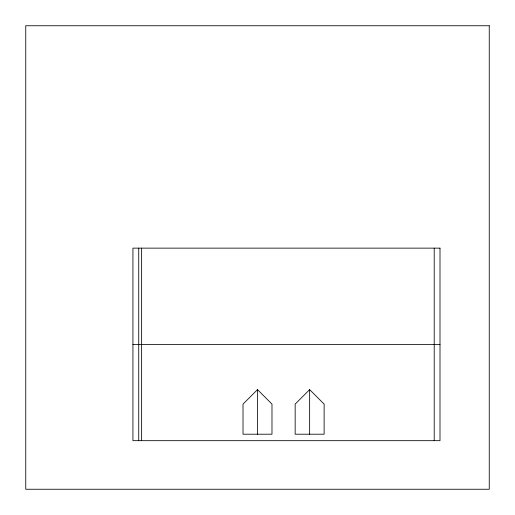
<?xml version="1.0" encoding="UTF-8"?>
<svg xmlns="http://www.w3.org/2000/svg" width="515" height="515" viewBox="0 0 515 515"><rect width="100%" height="100%" fill="white"/><g stroke="black" fill="none" stroke-linecap="round" stroke-linejoin="round"><path stroke-width="0.77" d="M257.5 389.617L243.016 404.101L243.016 434.209L271.984 434.209L271.984 404.101L257.5 389.617L257.5 434.209M309.644 389.617L295.159 404.101L295.159 434.209L324.128 434.209L324.128 404.101L309.644 389.617L309.644 434.209M132.934 344.406L440.003 344.406M434.209 248.14L434.209 440.673M141.625 248.14L141.625 440.673M138.728 248.14L138.728 440.673M489.25 25.75L25.75 25.75L25.75 489.25L489.25 489.25L489.25 25.75M440.003 248.14L132.934 248.14L132.934 440.673L440.003 440.673L440.003 248.14"/></g></svg>
